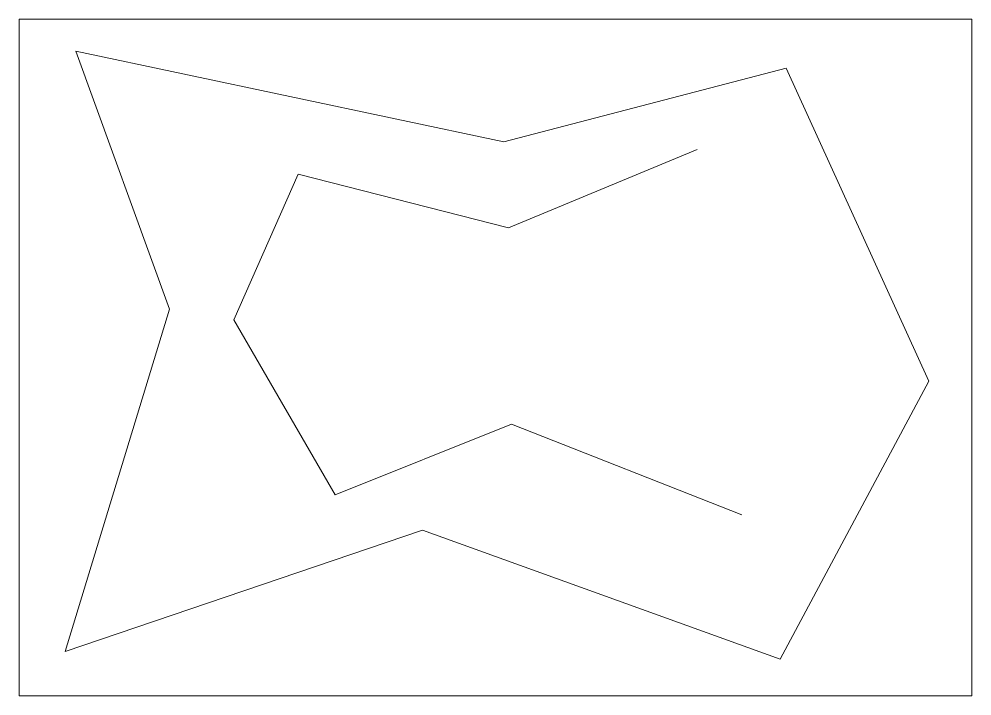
# Model space of a CAD drawing. Header units: centimetres. Extents: x 20 to 176, y -3 to 107.
import ezdxf

# ---------------------------------------------------------------- set-up
doc = ezdxf.new("R2010")
doc.units = ezdxf.units.CM
doc.layers.get('0').update_dxf_attribs({"linetype": 'CONTINUOUS', "lineweight": 0})

msp = doc.modelspace()

# ---------------------------------------------------------------- linework, layer by layer
for p, q in [((20.5, 107), (175.75, 107)), ((20.5, -3.25), (20.5, 107)), ((175.75, 107), (175.75, -3.25)), ((175.75, -3.25), (20.5, -3.25))]:
    msp.add_line(p, q)
for points in [[(29.75, 101.75), (99.5, 87), (145.5, 99), (168.75, 48), (144.5, 2.75), (86.25, 23.75), (28, 4), (45, 59.75), (29.75, 101.75)], [(131, 85.75), (100.25, 73), (66, 81.75), (55.5, 58), (72, 29.5), (100.75, 41), (138.25, 26.25)]]:
    msp.add_lwpolyline(points)

doc.saveas('drawing.dxf')
